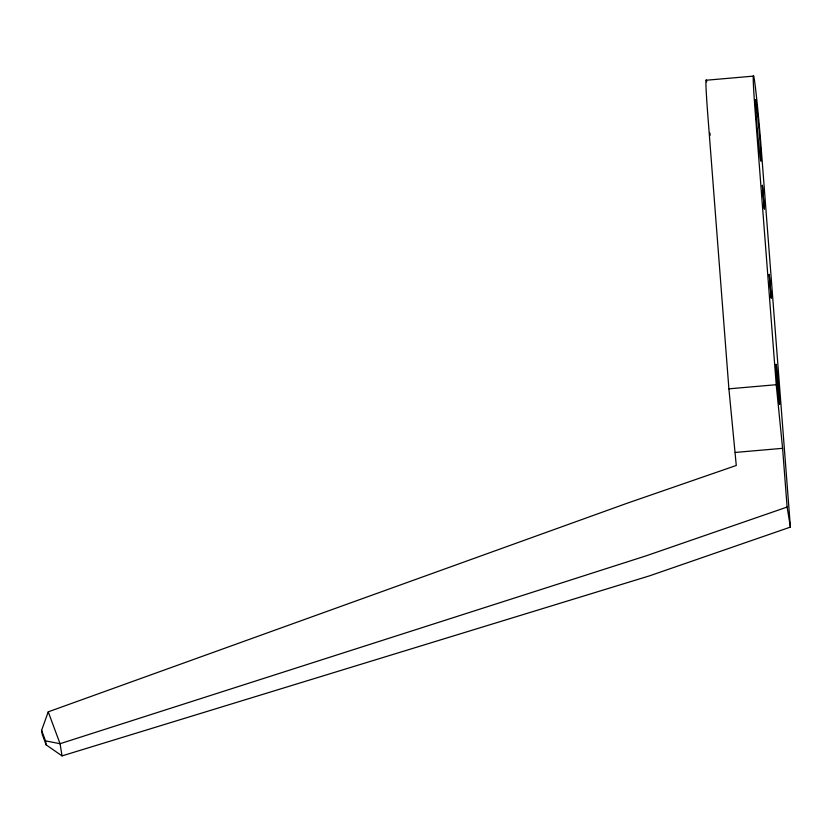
<?xml version="1.0" encoding="UTF-8"?>
<svg xmlns="http://www.w3.org/2000/svg" width="832" height="832" viewBox="0 0 832 832"><rect width="100%" height="100%" fill="white"/><g stroke="black" fill="none" stroke-linecap="round" stroke-linejoin="round"><path stroke-width="1.25" d="M790.4 527.103L787.114 507.062L782.59 448.323L776.225 384.717L755.206 111.914A54.642 1.498 85 0 1 754.281 79.134A54.642 1.498 85 0 1 761.249 148.803L790.4 527.103L649.553 575.838L62.036 755.893L46.145 744.869L42.255 734.386L41.6 730.371L48.235 711.849L626.818 503.35L736.278 465.473L728.905 388.835L707.886 116.033A54.642 1.498 85 0 1 706.711 81.848M787.114 507.062L646.266 555.786L60.05 743.714L45.49 740.865L41.6 730.371M706.316 80.226L753.636 76.107M728.905 388.835L776.225 384.717M735.27 452.442L782.59 448.323M48.235 711.849L60.05 743.714L62.036 755.893M45.49 740.865L46.145 744.869M710.133 135.346A30.888 0.842 85 0 1 709.935 133.037M762.382 185.37L764.379 208.957L762.382 185.37M769.246 274.456L771.243 298.043L769.246 274.456M776.339 372.746A20.197 0.551 85 0 0 779.49 404.279A20.197 0.551 85 0 0 777.546 375.669A20.197 0.551 85 0 0 776.339 372.746M756.007 112.788A30.888 0.842 85 0 0 760.822 161.023A30.888 0.842 85 0 0 757.858 117.26A30.888 0.842 85 0 0 756.007 112.788"/></g></svg>
